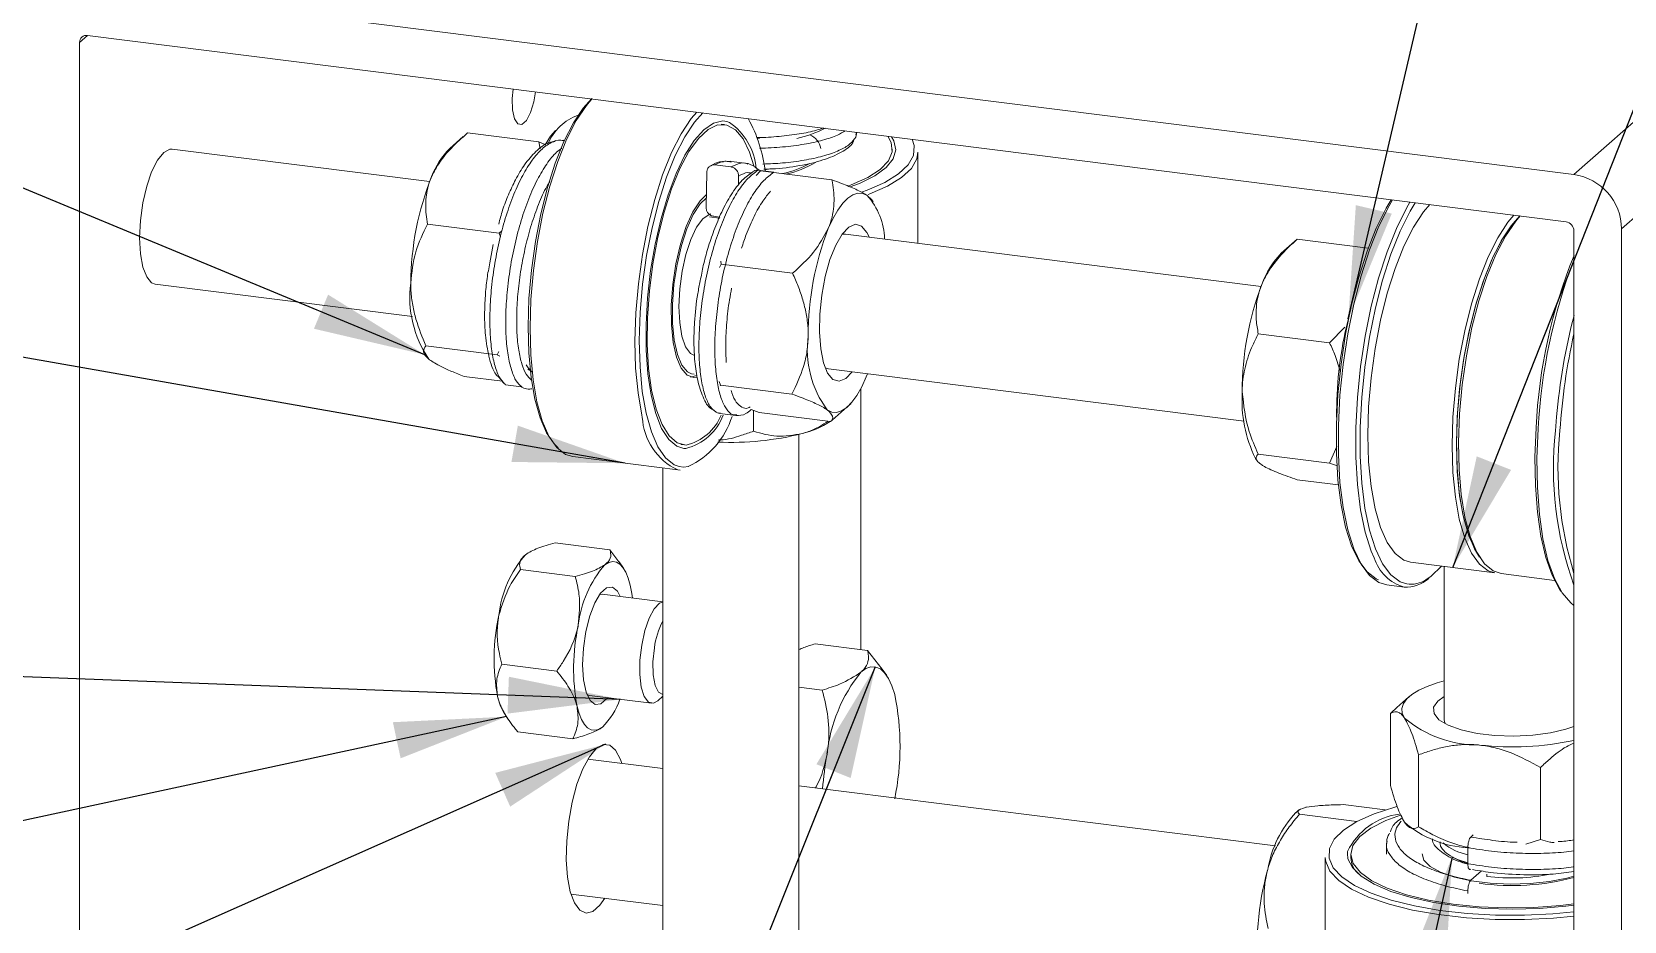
# Model space of a CAD drawing. Header units: millimetres. Extents: x 15 to 415, y 5 to 292.
# Drawn here: x 92.91 to 139.75, y 142.73 to 168.88 of the extents above; entities that cross this region are included whole.
import ezdxf

# ---------------------------------------------------------------- set-up
doc = ezdxf.new("R2010")
doc.units = ezdxf.units.MM
doc.dimstyles.new('SLDDIMSTYLE0', dxfattribs={"dimtxt": 0.18, "dimasz": 3.302, "dimexe": 0, "dimexo": 0.0625, "dimgap": 0, "dimtad": 0, "dimtih": 1, "dimtoh": 1, "dimdec": 0, "dimrnd": 1e-09, "dimzin": 0, "dimdsep": 46, "dimtxsty": 'Standard', "dimsah": 1, "dimcen": 0.09, "dimadec": 0, "dimazin": 0, "dimtfac": 3.302, "dimtdec": 0, "dimtofl": 0, "dimtmove": 0, "dimatfit": 3, "dimfxl": 1, "dimfrac": 2, "dimtolj": 1, "dimtzin": 0, "dimarcsym": 0})

msp = doc.modelspace()

# ---------------------------------------------------------------- linework, layer by layer
at = {"color": 7, "linetype": 'Continuous', "lineweight": 15}
for p, q in [((138.278, 164.682), (161.259, 184.95)), ((162.662, 183.359), (139.681, 163.091)), ((138.278, 164.682), (94.314, 170.221)), ((138.044, 163.297), (94.548, 168.778)), ((94.314, 168.571), (94.314, 124.731)), ((107.829, 165.644), (105.729, 165.908)), ((113.284, 166.156), (113.191, 166.168)), ((117.151, 165.853), (117.176, 165.917)), ((117.175, 165.914), (117.175, 165.927)), ((104.61, 164.478), (97.039, 165.431)), ((105.603, 165.8), (105.207, 165.451)), ((107.829, 165.644), (107.861, 165.443)), ((108.034, 165.561), (107.829, 165.644)), ((108.56, 165.693), (108.519, 165.687)), ((114.314, 165.744), (114.239, 165.754)), ((118.225, 165.341), (118.225, 165.436)), ((113.475, 164.91), (113.008, 164.969)), ((113.473, 165.074), (113.371, 165.068)), ((113.497, 165.054), (113.446, 165.06)), ((113.969, 165.009), (113.496, 165.069)), ((113.979, 164.993), (113.943, 165.014)), ((118.975, 162.668), (118.975, 165.341)), ((112.768, 164.758), (112.744, 163.725)), ((113.697, 164.369), (113.703, 164.64)), ((114.215, 164.657), (114.35, 164.792)), ((114.271, 164.809), (114.737, 164.751)), ((114.304, 164.752), (114.281, 164.732)), ((116.449, 164.528), (114.35, 164.792)), ((114.586, 164.841), (114.476, 164.82)), ((117.62, 163.939), (117.489, 164.064)), ((117.66, 163.882), (117.621, 163.939)), ((106.655, 162.96), (104.555, 163.225)), ((106.736, 163.032), (106.655, 162.96)), ((113.13, 163.404), (112.847, 163.44)), ((112.973, 163.456), (113.143, 163.434)), ((113.121, 163.437), (113.152, 163.401)), ((138.278, 119.192), (138.278, 163.032)), ((139.681, 118.779), (139.681, 163.091)), ((106.479, 162.631), (106.384, 162.087)), ((106.655, 162.96), (106.696, 162.849)), ((129.071, 161.396), (116.846, 162.936)), ((130.139, 162.784), (129.668, 162.369)), ((132.226, 162.521), (130.139, 162.784)), ((113.191, 162.047), (113.183, 162.133)), ((113.142, 161.95), (113.191, 162.047)), ((115.291, 161.782), (113.191, 162.047)), ((96.539, 161.463), (104.11, 160.509)), ((131.584, 160.219), (131.681, 160.606)), ((131.089, 159.737), (128.99, 160.001)), ((131.542, 160.199), (131.089, 159.737)), ((106.603, 159.379), (104.504, 159.644)), ((106.646, 159.48), (106.603, 159.379)), ((106.603, 159.379), (106.683, 159.347)), ((116.248, 159.003), (116.346, 158.967)), ((116.346, 158.967), (128.571, 157.427)), ((117.46, 158.731), (117.497, 158.822)), ((106.757, 158.604), (105.626, 158.746)), ((106.635, 158.733), (106.798, 158.561)), ((106.843, 158.498), (107.316, 158.439)), ((107.337, 158.423), (107.314, 158.447)), ((112.473, 158.774), (112.289, 158.725)), ((112.382, 158.713), (112.467, 158.723)), ((113.171, 158.492), (113.126, 158.601)), ((113.158, 158.474), (113.171, 158.492)), ((115.271, 158.227), (113.171, 158.492)), ((117.295, 158.384), (117.295, 150.715)), ((116.9, 157.849), (116.955, 157.898)), ((117.008, 157.945), (116.953, 157.901)), ((117.008, 157.958), (117.008, 157.945)), ((113.115, 157.679), (113.154, 157.656)), ((113.152, 157.656), (113.625, 157.597)), ((113.647, 157.613), (113.624, 157.615)), ((114.311, 157.682), (114.071, 157.773)), ((114.144, 157.745), (114.144, 157.136)), ((116.41, 157.418), (114.311, 157.682)), ((116.41, 157.418), (116.454, 157.461)), ((116.457, 157.458), (116.9, 157.849)), ((115.475, 134.766), (115.475, 157.039)), ((112.003, 156.743), (112.097, 156.731)), ((131.089, 156.199), (128.99, 156.463)), ((131.306, 156.683), (131.089, 156.199)), ((108.823, 156.388), (111.91, 155.999)), ((111.475, 156.053), (111.475, 134.766)), ((111.98, 155.994), (111.91, 155.999)), ((128.908, 156.336), (128.957, 156.265)), ((131.089, 156.199), (131.324, 156.114)), ((131.348, 155.555), (130.139, 155.707)), ((108.304, 153.851), (109.919, 153.648)), ((110.179, 153.29), (109.919, 153.648)), ((110.318, 153.105), (110.188, 153.297)), ((133.471, 153.282), (135.95, 152.97)), ((107.284, 153.066), (108.899, 152.863)), ((134.463, 153.157), (134.463, 148.633)), ((136.137, 152.946), (137.706, 152.749)), ((109.687, 152.34), (109.612, 152.333)), ((111.475, 152.115), (109.687, 152.34)), ((132.769, 152.615), (133.284, 152.55)), ((115.954, 150.884), (117.492, 150.69)), ((117.923, 150.135), (117.492, 150.69)), ((106.737, 150.286), (108.352, 150.082)), ((118.059, 149.95), (117.929, 150.14)), ((115.475, 149.607), (116.165, 149.52)), ((134.257, 149.735), (134.463, 149.793)), ((109.241, 149.389), (109.312, 149.363)), ((109.312, 149.363), (111.136, 149.134)), ((111.324, 149.208), (111.475, 149.341)), ((133.08, 149.017), (132.879, 148.836)), ((133.423, 149.322), (133.064, 149.006)), ((106.811, 148.833), (106.936, 148.65)), ((132.879, 148.836), (132.879, 146.72)), ((134.463, 148.633), (134.486, 148.531)), ((107.21, 148.291), (108.825, 148.087)), ((133.707, 147.616), (133.707, 145.5)), ((111.475, 147.214), (109.27, 147.492)), ((137.291, 147.245), (137.291, 145.129)), ((129.498, 144.943), (115.475, 146.71)), ((132.728, 145.996), (131.487, 146.153)), ((130.188, 145.998), (130.096, 145.916)), ((131.894, 145.656), (130.199, 145.87)), ((135.243, 145.2), (135.312, 145.26)), ((132.781, 145.064), (132.763, 145.012)), ((132.763, 145.015), (132.763, 144.696)), ((134.338, 145.055), (134.338, 145.011)), ((134.463, 145.021), (134.463, 144.999)), ((135.155, 144.415), (135.155, 144.886)), ((137.291, 145.129), (136.864, 144.986)), ((130.963, 144.602), (130.963, 141.491)), ((131.713, 144.696), (131.713, 144.602)), ((135.555, 144.202), (135.243, 143.927)), ((135.712, 144.034), (135.712, 144.104)), ((108.77, 143.523), (111.475, 143.182)), ((135.155, 143.613), (135.155, 143.543))]:
    msp.add_line(p, q, dxfattribs=at)
at = {"color": 8, "linetype": 'Continuous', "lineweight": 15}
for p, q in [((94.548, 168.778), (94.314, 168.571)), ((113.359, 166.244), (113.433, 166.22)), ((118.866, 165.54), (118.807, 165.721)), ((112.317, 158.823), (112.393, 158.812)), ((137.737, 157.151), (137.768, 157.555)), ((112.147, 156.628), (112.094, 156.631)), ((131.613, 144.719), (131.619, 144.778))]:
    msp.add_line(p, q, dxfattribs=at)
at = {"color": 7, "linetype": 'Continuous', "lineweight": 15, "flags": 128}
for points in [[(107.066, 167.2), (107.043, 166.921), (107.055, 166.587), (107.113, 166.327), (107.209, 166.179), (107.33, 166.16), (107.46, 166.275), (107.581, 166.507), (107.677, 166.825), (107.728, 167.117)], [(108.399, 156.651), (108.281, 156.762), (108.055, 157.087), (107.862, 157.529), (107.708, 158.078), (107.596, 158.719), (107.529, 159.438), (107.508, 160.217), (107.534, 161.036), (107.606, 161.875), (107.723, 162.713), (107.882, 163.531), (108.078, 164.307), (108.308, 165.023), (108.565, 165.661), (108.843, 166.205), (109.134, 166.642), (109.375, 166.909)], [(109.396, 166.92), (109.223, 166.719), (108.925, 166.274), (108.643, 165.72), (108.381, 165.07), (108.147, 164.341), (107.947, 163.55), (107.785, 162.717), (107.666, 161.863), (107.592, 161.009), (107.566, 160.175), (107.587, 159.382), (107.656, 158.649), (107.77, 157.996), (107.927, 157.437), (108.123, 156.987), (108.354, 156.656), (108.612, 156.453), (108.823, 156.388)], [(110.87, 157.55), (110.857, 157.607), (110.743, 158.26), (110.674, 158.993), (110.653, 159.786), (110.679, 160.62), (110.753, 161.474), (110.872, 162.329), (111.034, 163.161), (111.234, 163.952), (111.468, 164.681), (111.729, 165.331), (112.012, 165.885), (112.31, 166.33), (112.472, 166.519)], [(112.649, 166.497), (112.408, 166.23), (112.116, 165.793), (111.839, 165.249), (111.582, 164.611), (111.352, 163.895), (111.156, 163.118), (110.997, 162.301), (110.88, 161.462), (110.808, 160.623), (110.782, 159.804), (110.802, 159.026), (110.87, 158.307), (110.982, 157.665), (111.136, 157.116), (111.329, 156.674), (111.555, 156.35), (111.809, 156.15), (111.951, 156.098)], [(108.013, 165.555), (108.164, 165.818), (108.32, 165.98)], [(112.094, 156.631), (111.886, 156.696), (111.648, 156.894), (111.438, 157.216), (111.263, 157.653), (111.126, 158.194), (111.032, 158.823), (110.983, 159.524), (110.981, 160.278), (111.025, 161.063), (111.115, 161.858), (111.248, 162.642), (111.42, 163.394), (111.627, 164.092), (111.863, 164.718), (112.121, 165.255), (112.395, 165.687), (112.677, 166.004), (112.96, 166.197), (113.235, 166.26), (113.359, 166.244)], [(114.152, 164.937), (114.024, 165.343), (113.832, 165.735), (113.608, 166.004), (113.357, 166.142), (113.086, 166.145), (112.805, 166.012), (112.52, 165.749), (112.24, 165.361), (111.973, 164.86), (111.727, 164.262), (111.508, 163.582), (111.324, 162.84), (111.179, 162.059), (111.077, 161.26), (111.022, 160.466), (111.014, 159.7), (111.055, 158.984), (111.143, 158.34), (111.276, 157.784), (111.449, 157.334), (111.658, 157.002), (111.896, 156.797), (112.158, 156.727), (112.158, 156.727)], [(97.039, 165.431), (96.972, 165.43), (96.789, 165.333)], [(116.923, 164.347), (117.016, 164.38), (117.5, 164.595), (117.868, 164.833), (118.111, 165.09), (118.219, 165.356), (118.192, 165.624), (118.09, 165.812)], [(118.202, 165.797), (118.271, 165.678), (118.325, 165.412), (118.247, 165.146), (118.039, 164.888), (117.706, 164.645), (117.258, 164.424), (116.987, 164.321)], [(117.317, 164.171), (117.485, 164.23), (118.001, 164.454), (118.406, 164.702), (118.69, 164.968), (118.845, 165.246), (118.868, 165.528), (118.866, 165.54)], [(96.789, 165.333), (96.606, 165.107), (96.435, 164.768), (96.289, 164.34), (96.176, 163.85), (96.106, 163.333), (96.082, 162.824), (96.106, 162.357), (96.176, 161.964), (96.289, 161.673), (96.435, 161.502), (96.539, 161.463)], [(118.975, 165.341), (118.945, 165.148), (118.787, 164.865), (118.498, 164.594), (118.085, 164.341), (117.559, 164.113), (117.518, 164.098)], [(112.752, 164.085), (112.569, 163.908), (112.357, 163.585), (112.162, 163.154), (111.994, 162.637), (111.86, 162.061), (111.769, 161.453), (111.723, 160.845), (111.726, 160.267), (111.777, 159.748), (111.875, 159.315), (112.013, 158.987), (112.185, 158.783), (112.382, 158.713)], [(112.75, 163.989), (112.573, 163.819), (112.369, 163.507), (112.181, 163.092), (112.019, 162.594), (111.891, 162.038), (111.802, 161.453), (111.758, 160.867), (111.761, 160.31), (111.811, 159.81), (111.904, 159.392), (112.037, 159.077), (112.203, 158.88), (112.317, 158.823)], [(117.489, 164.064), (117.355, 164.128), (117.214, 164.138), (117.067, 164.092), (116.917, 163.992), (116.767, 163.84), (116.619, 163.637), (116.476, 163.387), (116.34, 163.096)], [(112.383, 159.371), (112.287, 159.426), (112.145, 159.62), (112.037, 159.928), (111.97, 160.332), (111.948, 160.806), (111.973, 161.32), (112.043, 161.842), (112.154, 162.338), (112.298, 162.779), (112.467, 163.135), (112.65, 163.385), (112.836, 163.514), (112.889, 163.527)], [(132.526, 152.767), (132.463, 152.794), (132.192, 152.996), (131.948, 153.322), (131.736, 153.766), (131.561, 154.317), (131.426, 154.965), (131.335, 155.695), (131.288, 156.492), (131.288, 157.338), (131.335, 158.216), (131.426, 159.108), (131.561, 159.993), (131.736, 160.853), (131.948, 161.671), (132.192, 162.427), (132.463, 163.107), (132.755, 163.696), (132.903, 163.945)], [(132.94, 163.941), (132.837, 163.763), (132.54, 163.165), (132.265, 162.474), (132.017, 161.705), (131.801, 160.875), (131.623, 160), (131.487, 159.1), (131.394, 158.195), (131.347, 157.302), (131.347, 156.442), (131.394, 155.632), (131.487, 154.89), (131.623, 154.232), (131.801, 153.672), (132.017, 153.221), (132.265, 152.889), (132.54, 152.684), (132.769, 152.615)], [(132.399, 153.411), (132.316, 153.607), (132.138, 154.167), (132.001, 154.826), (131.908, 155.567), (131.861, 156.377), (131.861, 157.237), (131.908, 158.13), (132.001, 159.036), (132.138, 159.935), (132.316, 160.81), (132.531, 161.64), (132.779, 162.409), (133.055, 163.1), (133.351, 163.699), (133.454, 163.876)], [(133.604, 163.857), (133.456, 163.608), (133.164, 163.019), (132.893, 162.339), (132.649, 161.582), (132.437, 160.765), (132.262, 159.905), (132.128, 159.019), (132.036, 158.128), (131.99, 157.25), (131.99, 156.403), (132.036, 155.607), (132.128, 154.877), (132.262, 154.229), (132.437, 153.678), (132.649, 153.234), (132.893, 152.908), (133.164, 152.706), (133.359, 152.642)], [(134.033, 163.803), (133.854, 163.592), (133.558, 163.141), (133.276, 162.581), (133.015, 161.926), (132.783, 161.193), (132.585, 160.4), (132.426, 159.565), (132.309, 158.71), (132.238, 157.856), (132.214, 157.024), (132.238, 156.234), (132.309, 155.506), (132.426, 154.857), (132.585, 154.304), (132.783, 153.86), (133.015, 153.536), (133.276, 153.34), (133.471, 153.282)], [(135.95, 152.97), (135.754, 153.028), (135.494, 153.224), (135.262, 153.547), (135.064, 153.991), (134.905, 154.545), (134.788, 155.193), (134.717, 155.922), (134.693, 156.712), (134.717, 157.544), (134.788, 158.398), (134.905, 159.253), (135.064, 160.087), (135.262, 160.881), (135.494, 161.614), (135.754, 162.268), (136.036, 162.828), (136.333, 163.28), (136.512, 163.491)], [(116.479, 158.66), (116.322, 158.845), (116.199, 159.151), (116.117, 159.559), (116.08, 160.046), (116.091, 160.583), (116.149, 161.14), (116.25, 161.683), (116.39, 162.182), (116.559, 162.606), (116.748, 162.933), (116.945, 163.142), (117.14, 163.222), (117.322, 163.167), (117.478, 162.981), (117.542, 162.848)], [(136.689, 163.468), (136.432, 163.18), (136.141, 162.737), (135.864, 162.187), (135.609, 161.544), (135.381, 160.824), (135.186, 160.045), (135.03, 159.226), (134.915, 158.387), (134.845, 157.548), (134.822, 156.731), (134.845, 155.955), (134.915, 155.24), (135.03, 154.603), (135.186, 154.06), (135.381, 153.624), (135.503, 153.433)], [(134.852, 157.669), (134.929, 158.509), (135.05, 159.347), (135.212, 160.161), (135.412, 160.933), (135.644, 161.642), (135.903, 162.273), (136.182, 162.808), (136.475, 163.235), (136.689, 163.468)], [(136.699, 163.467), (136.564, 163.312), (136.266, 162.877), (135.981, 162.332), (135.717, 161.69), (135.481, 160.968), (135.278, 160.182), (135.112, 159.352), (134.989, 158.499), (134.911, 157.643)], [(116.846, 162.936), (116.789, 162.936), (116.742, 162.926)], [(107.453, 159.089), (107.513, 158.999), (107.571, 158.931)], [(117.042, 158.88), (116.855, 158.685), (116.66, 158.605), (116.479, 158.66)], [(116.311, 157.763), (116.445, 157.699), (116.586, 157.689), (116.733, 157.735), (116.883, 157.835), (117.033, 157.987), (117.181, 158.19), (117.324, 158.439), (117.46, 158.731)], [(135.503, 153.433), (135.35, 153.68), (135.161, 154.133), (135.01, 154.69), (134.902, 155.34), (134.839, 156.065), (134.822, 156.848), (134.852, 157.669)], [(134.911, 157.643), (134.88, 156.807), (134.897, 156.009), (134.962, 155.271), (135.072, 154.609), (135.226, 154.042), (135.418, 153.581), (135.646, 153.239), (135.902, 153.025), (136.137, 152.946)], [(137.9, 152.424), (137.857, 152.486), (137.636, 152.899), (137.45, 153.422), (137.304, 154.045), (137.201, 154.755), (137.143, 155.535), (137.13, 156.37), (137.164, 157.241)], [(137.223, 157.216), (137.188, 156.33), (137.201, 155.482), (137.26, 154.689), (137.365, 153.968), (137.514, 153.335), (137.702, 152.803), (137.927, 152.383), (138.183, 152.085), (138.278, 152.011)], [(110.517, 152.605), (110.457, 152.815), (110.384, 152.991), (110.301, 153.13), (110.207, 153.23), (110.106, 153.288), (109.998, 153.304), (109.886, 153.278), (109.771, 153.21)], [(133.922, 152.766), (134.079, 152.875), (134.381, 153.168)], [(109.211, 151.245), (109.326, 151.703), (109.474, 152.089), (109.642, 152.373), (109.818, 152.531), (109.988, 152.551), (110.136, 152.43), (110.219, 152.273)], [(110.583, 152.227), (110.564, 152.364), (110.517, 152.605)], [(110.851, 150.846), (110.943, 151.27), (111.069, 151.636), (111.217, 151.913), (111.375, 152.074), (111.475, 152.111)], [(109.844, 149.296), (109.825, 149.271), (109.649, 149.113), (109.48, 149.094), (109.331, 149.214), (109.215, 149.465), (109.141, 149.826), (109.115, 150.267), (109.139, 150.753), (109.211, 151.245)], [(111.324, 149.208), (111.195, 149.136), (111.049, 149.17), (110.928, 149.333), (110.841, 149.61), (110.798, 149.977), (110.801, 150.402), (110.851, 150.846)], [(111.226, 150.765), (111.183, 150.352), (111.191, 149.966), (111.249, 149.656), (111.35, 149.457), (111.475, 149.395)], [(117.299, 150.046), (117.449, 150.152), (117.596, 150.203), (117.738, 150.2), (117.873, 150.142), (117.998, 150.029), (118.111, 149.865), (118.21, 149.651), (118.294, 149.391)], [(134.257, 149.735), (133.964, 149.632), (133.714, 149.517), (133.511, 149.393), (133.359, 149.26), (133.26, 149.123), (133.215, 148.982), (133.226, 148.84), (133.293, 148.7)], [(108.95, 149.039), (109.011, 148.829), (109.083, 148.653), (109.167, 148.514), (109.26, 148.414), (109.362, 148.356), (109.469, 148.34), (109.582, 148.366), (109.697, 148.435)], [(138.278, 148.455), (138.041, 148.37), (137.587, 148.261), (137.067, 148.191), (136.512, 148.164), (135.954, 148.183), (135.426, 148.245), (134.958, 148.348), (134.578, 148.485), (134.307, 148.649), (134.161, 148.829), (134.149, 149.016), (134.272, 149.199), (134.463, 149.334)], [(109.517, 147.802), (109.313, 147.559), (109.12, 147.202), (108.948, 146.75), (108.808, 146.227), (108.705, 145.663), (108.646, 145.087), (108.634, 144.53), (108.67, 144.022), (108.751, 143.591), (108.874, 143.261), (109.031, 143.047), (109.214, 142.964), (109.414, 143.013), (109.619, 143.194), (109.763, 143.398)], [(110.263, 147.367), (110.226, 147.478), (110.085, 147.752), (109.913, 147.901), (109.72, 147.918), (109.517, 147.802)], [(133.069, 146.097), (133.007, 146.08), (132.401, 145.882), (131.894, 145.656), (131.5, 145.406), (131.228, 145.139), (131.085, 144.86), (131.075, 144.578), (131.197, 144.298), (131.448, 144.028), (131.824, 143.775), (132.313, 143.545), (132.905, 143.342), (133.584, 143.174), (134.334, 143.042), (135.137, 142.952), (135.972, 142.904), (136.819, 142.9), (137.658, 142.941), (138.278, 143.001)], [(133.174, 145.839), (132.748, 145.683), (132.301, 145.46), (131.974, 145.214), (131.776, 144.954), (131.713, 144.686), (131.787, 144.419), (131.995, 144.159), (132.331, 143.915), (132.787, 143.694), (133.348, 143.501), (133.999, 143.343), (134.721, 143.223), (135.493, 143.146), (136.293, 143.114), (137.097, 143.127), (137.884, 143.186), (138.278, 143.233)], [(138.278, 142.872), (137.68, 142.814), (136.826, 142.773), (135.963, 142.776), (135.112, 142.825), (134.295, 142.917), (133.531, 143.051), (132.839, 143.223), (132.236, 143.429), (131.738, 143.664), (131.356, 143.922), (131.099, 144.197), (130.975, 144.481), (130.963, 144.602)], [(138.278, 143.197), (138.037, 143.167), (137.261, 143.102), (136.462, 143.08), (135.664, 143.102), (134.888, 143.167), (134.154, 143.275), (133.484, 143.421), (132.894, 143.602), (132.402, 143.812), (132.021, 144.047), (131.761, 144.3), (131.629, 144.563), (131.613, 144.719)], [(133.813, 144.708), (133.866, 144.52), (134.049, 144.332), (134.352, 144.162), (134.762, 144.019), (135.257, 143.91), (135.812, 143.84), (136.4, 143.813), (136.991, 143.831), (137.556, 143.892), (138.065, 143.993), (138.278, 144.053)], [(134.685, 144.615), (134.847, 144.543), (135.155, 144.445)]]:
    msp.add_lwpolyline(points, dxfattribs=at)
at = {"color": 8, "linetype": 'Continuous', "lineweight": 15, "flags": 128}
msp.add_lwpolyline([(111.951, 156.098), (112.085, 156.081), (112.224, 156.095)], dxfattribs=at)
at = {"color": 7, "linetype": 'Continuous', "lineweight": 15}
for centre, radius, start, end in [((94.517, 168.576), 0.203, 81.3986, 181.4206), ((109.513, 164.99), 1.539, 110.053, 157.2931), ((110.433, 164.332), 4.074, 6.3539, 29.3506), ((112.377, 164.702), 1.849, 4.9529, 55.1765), ((114.629, 169.193), 3.537, 282.9259, 297.2572), ((106.869, 163.786), 2.352, 134.9549, 159.0839), ((114.342, 167.698), 3.057, 282.2811, 298.4563), ((114.546, 167.31), 2.672, 282.0625, 301.9661), ((112.642, 161.44), 8.583, 158.2141, 179.6447), ((138.043, 163.061), 1.638, 1.0587, 81.7605), ((115.998, 162.731), 2, 1.723, 41.7962), ((124.443, 159.95), 8.692, 158.7817, 180.0296), ((138.005, 163.027), 0.273, 1.0587, 81.7605), ((131.485, 160.593), 2.541, 135.6392, 160.2355), ((152.347, 156.55), 15.198, 157.7661, 177.3913), ((153.499, 156.343), 16.3, 159.0364, 176.9297), ((107.206, 161.062), 3.177, 172.1967, 214.692), ((137.271, 158.333), 8.752, 159.1224, 180.2705), ((142.864, 157.646), 11.569, 167.1508, 180.4973), ((155.763, 156.019), 18.06, 165.4912, 175.121), ((118.701, 159.539), 2.978, 172.1576, 216.6097), ((155.856, 156.004), 18.027, 167.1801, 176.3467), ((132.42, 158.051), 3.908, 176.4783, 206.0301), ((111.783, 158.142), 1.558, 283.5028, 339.9051), ((111.812, 158.178), 1.492, 283.426, 337.6055), ((111.185, 158.3), 2.437, 295.22, 342.4782), ((114.931, 159.703), 2.714, 283.7417, 302.7019), ((113.495, 165.312), 8.504, 267.274, 284.1677), ((148.299, 156.06), 10.491, 174.0183, 197.213), ((109.881, 151.365), 3.252, 138.8607, 173.7031), ((112.22, 151.07), 3.252, 138.8607, 173.7031), ((133.336, 153.541), 0.993, 266.9741, 312.3087), ((112.574, 150.436), 6.063, 167.7552, 190.4697), ((114.912, 150.141), 6.063, 167.7552, 190.4697), ((113.479, 150.482), 2.27, 151.944, 172.8383), ((120.9, 147.148), 4.623, 141.182, 173.9402), ((108.095, 149.633), 1.513, 191.3945, 211.9022), ((108.277, 149.891), 2.034, 314.2594, 341.6371), ((110.877, 147.859), 7.574, 348.3294, 11.6706), ((135.463, 151.261), 3.356, 229.7213, 270.6171), ((136.461, 156.714), 8.862, 263.7696, 281.834), ((125.833, 145.906), 9.685, 169.7118, 175.7608), ((132.493, 143.688), 3.273, 137.0877, 170.1339), ((133.403, 143.909), 1.984, 97.3692, 154.0237), ((135.321, 147.973), 3.095, 229.0546, 266.9208), ((135.431, 146.174), 1.519, 228.9232, 259.5169), ((132.404, 144.626), 0.692, 181.9841, 231.6202), ((137.852, 141.89), 8.902, 164.6303, 185.5354), ((136.461, 150.917), 7.144, 262.1959, 284.739), ((136.456, 149.875), 5.879, 262.7249, 281.1195)]:
    msp.add_arc(centre, radius, start, end, dxfattribs=at)
at = {"color": 8, "linetype": 'Continuous', "lineweight": 15}
for centre, radius, start, end in [((115.542, 165.32), 0.597, 12.6847, 64.1301), ((112.683, 157.641), 1.815, 182.862, 244.793), ((147.689, 156.03), 10.015, 173.5725, 200.0006), ((133.65, 153.812), 1.314, 197.7595, 253.8005), ((133.474, 153.454), 0.82, 261.9545, 303.0496)]:
    msp.add_arc(centre, radius, start, end, dxfattribs=at)
at = {"color": 7, "linetype": 'Continuous', "lineweight": 15}
for points, knots in [([(104.672, 164.626), (104.746, 164.769), (104.896, 165.06), (105.26, 165.492), (105.565, 165.763), (105.729, 165.908)], [0, 0, 0, 0, 0.309341, 0.628191, 1, 1, 1, 1]), ([(117.107, 165.729), (117.113, 165.735), (117.175, 165.795), (117.17, 165.86), (117.166, 165.917)], [0, 0, 0, 0, 0.107364, 1, 1, 1, 1]), ([(108.556, 165.679), (108.528, 165.686), (108.409, 165.72), (108.181, 165.635), (107.883, 165.424), (107.59, 165.073), (107.313, 164.608), (107.057, 164.043), (106.834, 163.402), (106.651, 162.71), (106.511, 161.992), (106.419, 161.277), (106.379, 160.593), (106.388, 159.965), (106.445, 159.418), (106.55, 158.977), (106.684, 158.656), (106.795, 158.554), (106.848, 158.506)], [0, 0, 0, 0, 0.0203999, 0.0859695, 0.1523097, 0.2181342, 0.2834801, 0.3497684, 0.4157983, 0.481032, 0.5472167, 0.6134014, 0.6786351, 0.7446649, 0.8109532, 0.8762991, 0.9421236, 1, 1, 1, 1]), ([(108.309, 165.653), (108.249, 165.648), (108.059, 165.632), (107.746, 165.39), (107.414, 165.008), (107.146, 164.563), (106.934, 164.105), (106.762, 163.672), (106.68, 163.364), (106.644, 163.224)], [0, 0, 0, 0, 0.092393, 0.291902, 0.47042, 0.6291, 0.767109, 0.894106, 1, 1, 1, 1]), ([(114.448, 164.846), (114.527, 164.847), (114.899, 164.853), (115.507, 164.939), (116.215, 165.101), (116.741, 165.336), (117.04, 165.539), (117.08, 165.666), (117.088, 165.691)], [0, 0, 0, 0, 0.058987, 0.279167, 0.50024, 0.721461, 0.943958, 1, 1, 1, 1]), ([(113.008, 164.969), (112.977, 164.969), (112.915, 164.969), (112.837, 164.924), (112.781, 164.851), (112.772, 164.789), (112.768, 164.758)], [0, 0, 0, 0, 0.250029, 0.499878, 0.749831, 1, 1, 1, 1]), ([(113.26, 165.062), (113.219, 165.063), (113.092, 165.065), (112.961, 164.986), (112.872, 164.932)], [0, 0, 0, 0, 0.318035, 1, 1, 1, 1]), ([(113.703, 164.64), (113.7, 164.672), (113.695, 164.736), (113.643, 164.822), (113.566, 164.887), (113.505, 164.902), (113.475, 164.91)], [0, 0, 0, 0, 0.24999, 0.499766, 0.749437, 1, 1, 1, 1]), ([(104.555, 163.225), (104.539, 163.321), (104.493, 163.58), (104.49, 164.021), (104.576, 164.397), (104.66, 164.598), (104.672, 164.626)], [0, 0, 0, 0, 0.211625, 0.570723, 0.940768, 1, 1, 1, 1]), ([(114.118, 164.76), (114.015, 164.689), (113.799, 164.54), (113.488, 164.122), (113.208, 163.612), (112.98, 163.068), (112.802, 162.532), (112.662, 162.034), (112.603, 161.71), (112.576, 161.56)], [0, 0, 0, 0, 0.161483, 0.33992, 0.502237, 0.649783, 0.781103, 0.898186, 1, 1, 1, 1]), ([(114.114, 164.766), (114.135, 164.781), (114.181, 164.812), (114.239, 164.81), (114.271, 164.809)], [0, 0, 0, 0, 0.460343, 1, 1, 1, 1]), ([(116.449, 164.528), (116.481, 164.326), (116.528, 164.02), (116.491, 163.595), (116.428, 163.319), (116.363, 163.154), (116.34, 163.096)], [0, 0, 0, 0, 0.432042, 0.654344, 0.879646, 1, 1, 1, 1]), ([(117.489, 164.064), (117.477, 164.072), (117.392, 164.131), (117.163, 164.251), (116.801, 164.4), (116.543, 164.494), (116.449, 164.528)], [0, 0, 0, 0, 0.059231, 0.41722, 0.788379, 1, 1, 1, 1]), ([(112.744, 163.725), (112.746, 163.698), (112.75, 163.644), (112.788, 163.567), (112.846, 163.505), (112.912, 163.467), (112.955, 163.459), (112.973, 163.456)], [0, 0, 0, 0, 0.213673, 0.427333, 0.641358, 0.856159, 1, 1, 1, 1]), ([(104.059, 161.493), (104.091, 161.805), (104.154, 162.423), (104.422, 162.959), (104.555, 163.225)], [0, 0, 0, 0, 0.503997, 1, 1, 1, 1]), ([(116.34, 163.096), (116.211, 162.858), (115.955, 162.385), (115.511, 161.982), (115.291, 161.782)], [0, 0, 0, 0, 0.503997, 1, 1, 1, 1]), ([(129.094, 161.452), (129.121, 161.512), (129.174, 161.633), (129.276, 161.811), (129.393, 161.987), (129.534, 162.171), (129.676, 162.334), (129.827, 162.492), (129.972, 162.634), (130.083, 162.734), (130.139, 162.784)], [0, 0, 0, 0, 0.124561, 0.250044, 0.376826, 0.504449, 0.658621, 0.751388, 0.875589, 1, 1, 1, 1]), ([(106.384, 162.087), (106.354, 161.934), (106.291, 161.606), (106.246, 161.096), (106.223, 160.531), (106.247, 159.914), (106.352, 159.305), (106.489, 158.871), (106.61, 158.756), (106.635, 158.733)], [0, 0, 0, 0, 0.109211, 0.232352, 0.369928, 0.534437, 0.72526, 0.94353, 1, 1, 1, 1]), ([(115.291, 161.782), (115.347, 161.655), (115.46, 161.399), (115.596, 161.001), (115.699, 160.59), (115.74, 160.273), (115.751, 160.057), (115.751, 159.983), (115.751, 159.946)], [0, 0, 0, 0, 0.215512, 0.432216, 0.654442, 0.879667, 0.939794, 1, 1, 1, 1]), ([(104.504, 159.644), (104.397, 159.903), (104.234, 160.295), (104.107, 160.844), (104.061, 161.202), (104.06, 161.418), (104.059, 161.493)], [0, 0, 0, 0, 0.432042, 0.654344, 0.879646, 1, 1, 1, 1]), ([(112.576, 161.56), (112.549, 161.434), (112.463, 161.024), (112.405, 160.428), (112.381, 159.783), (112.404, 159.224), (112.48, 158.664), (112.628, 158.168), (112.803, 157.834), (112.94, 157.773), (112.984, 157.753)], [0, 0, 0, 0, 0.072841, 0.238281, 0.343852, 0.46444, 0.601014, 0.7528, 0.921048, 1, 1, 1, 1]), ([(128.99, 160.001), (128.967, 160.137), (128.932, 160.34), (128.92, 160.764), (128.966, 161.118), (129.071, 161.393), (129.094, 161.452)], [0, 0, 0, 0, 0.287724, 0.432555, 0.879587, 1, 1, 1, 1]), ([(115.751, 159.946), (115.743, 159.792), (115.728, 159.482), (115.589, 158.892), (115.397, 158.492), (115.271, 158.227)], [0, 0, 0, 0, 0.249705, 0.50462, 1, 1, 1, 1]), ([(128.519, 158.291), (128.52, 158.328), (128.523, 158.584), (128.595, 159.059), (128.78, 159.586), (128.934, 159.891), (128.99, 160.001)], [0, 0, 0, 0, 0.059231, 0.41722, 0.788379, 1, 1, 1, 1]), ([(104.594, 159.254), (104.572, 159.273), (104.526, 159.312), (104.48, 159.367), (104.449, 159.42), (104.433, 159.474), (104.435, 159.521), (104.448, 159.565), (104.469, 159.604), (104.492, 159.63), (104.504, 159.644)], [0, 0, 0, 0, 0.124561, 0.250044, 0.376826, 0.504449, 0.658621, 0.751388, 0.875589, 1, 1, 1, 1]), ([(131.089, 159.737), (131.146, 159.612), (131.274, 159.333), (131.359, 159.042), (131.406, 158.88)], [0, 0, 0, 0, 0.444992, 1, 1, 1, 1]), ([(105.626, 158.746), (105.5, 158.796), (105.31, 158.872), (104.97, 159.024), (104.738, 159.146), (104.62, 159.235), (104.594, 159.254)], [0, 0, 0, 0, 0.287724, 0.432555, 0.879587, 1, 1, 1, 1]), ([(107.504, 158.96), (107.522, 158.949), (107.558, 158.929), (107.598, 158.9), (107.622, 158.881), (107.635, 158.871)], [0, 0, 0, 0, 0.343874, 0.671724, 1, 1, 1, 1]), ([(107.342, 158.419), (107.396, 158.398), (107.487, 158.363), (107.585, 158.378), (107.624, 158.384)], [0, 0, 0, 0, 0.602796, 1, 1, 1, 1]), ([(115.271, 158.227), (115.365, 158.193), (115.617, 158.102), (115.98, 157.952), (116.211, 157.832), (116.299, 157.772), (116.311, 157.763)], [0, 0, 0, 0, 0.211625, 0.570723, 0.940768, 1, 1, 1, 1]), ([(128.99, 156.463), (128.891, 156.683), (128.628, 157.274), (128.561, 157.899), (128.519, 158.291)], [0, 0, 0, 0, 0.372647, 1, 1, 1, 1]), ([(113.034, 157.708), (113.042, 157.699), (113.079, 157.662), (113.123, 157.669), (113.157, 157.674)], [0, 0, 0, 0, 0.2215246, 1, 1, 1, 1]), ([(113.621, 157.597), (113.72, 157.597), (113.872, 157.598), (114.019, 157.727), (114.071, 157.773)], [0, 0, 0, 0, 0.6480692, 1, 1, 1, 1]), ([(116.337, 157.427), (116.255, 157.375), (116.065, 157.254), (115.808, 157.139), (115.636, 157.085), (115.576, 157.067)], [0, 0, 0, 0, 0.331534, 0.767246, 1, 1, 1, 1]), ([(116.311, 157.763), (116.394, 157.68), (116.526, 157.547), (116.441, 157.453), (116.41, 157.418)], [0, 0, 0, 0, 0.627353, 1, 1, 1, 1]), ([(114.144, 157.136), (114.027, 157.095), (113.71, 156.985), (113.36, 156.882), (113.119, 156.878), (113.097, 156.877)], [0, 0, 0, 0, 0.349048, 0.941335, 1, 1, 1, 1]), ([(115.576, 157.067), (115.324, 157.023), (114.824, 156.936), (114.37, 157.07), (114.144, 157.136)], [0, 0, 0, 0, 0.503997, 1, 1, 1, 1]), ([(129.094, 156.144), (129.051, 156.176), (128.963, 156.241), (128.921, 156.325), (128.929, 156.399), (128.969, 156.442), (128.99, 156.463)], [0, 0, 0, 0, 0.249575, 0.504358, 0.751044, 1, 1, 1, 1]), ([(130.139, 155.707), (129.949, 155.773), (129.663, 155.872), (129.357, 156.002), (129.193, 156.082), (129.12, 156.128), (129.094, 156.144)], [0, 0, 0, 0, 0.432042, 0.654344, 0.879646, 1, 1, 1, 1]), ([(107.432, 153.504), (107.543, 153.571), (107.762, 153.703), (108.124, 153.802), (108.304, 153.851)], [0, 0, 0, 0, 0.503995, 1, 1, 1, 1]), ([(109.919, 153.648), (109.934, 153.584), (109.963, 153.453), (109.885, 153.305), (109.791, 153.226), (109.771, 153.21)], [0, 0, 0, 0, 0.432382, 0.879547, 1, 1, 1, 1]), ([(107.284, 153.066), (107.269, 153.13), (107.24, 153.261), (107.318, 153.409), (107.412, 153.488), (107.432, 153.504)], [0, 0, 0, 0, 0.432382, 0.879547, 1, 1, 1, 1]), ([(109.771, 153.21), (109.66, 153.143), (109.441, 153.011), (109.079, 152.912), (108.899, 152.863)], [0, 0, 0, 0, 0.503995, 1, 1, 1, 1]), ([(106.649, 151.721), (106.741, 152.022), (106.887, 152.5), (107.177, 152.913), (107.284, 153.066)], [0, 0, 0, 0, 0.627988, 1, 1, 1, 1]), ([(108.899, 152.863), (108.943, 152.69), (109.059, 152.227), (109.015, 151.735), (108.987, 151.427)], [0, 0, 0, 0, 0.372012, 1, 1, 1, 1]), ([(106.737, 150.286), (106.711, 150.39), (106.602, 150.825), (106.574, 151.322), (106.644, 151.696), (106.649, 151.721)], [0, 0, 0, 0, 0.226429, 0.946561, 1, 1, 1, 1]), ([(108.987, 151.427), (108.982, 151.401), (108.905, 151.029), (108.689, 150.562), (108.417, 150.175), (108.352, 150.082)], [0, 0, 0, 0, 0.053439, 0.773571, 1, 1, 1, 1]), ([(115.475, 150.715), (115.523, 150.735), (115.669, 150.795), (115.839, 150.848), (115.954, 150.884)], [0, 0, 0, 0, 0.3258367, 1, 1, 1, 1]), ([(117.492, 150.69), (117.505, 150.638), (117.537, 150.51), (117.509, 150.302), (117.401, 150.139), (117.309, 150.055), (117.299, 150.046)], [0, 0, 0, 0, 0.23989, 0.591093, 0.952895, 1, 1, 1, 1]), ([(106.612, 149.334), (106.591, 149.507), (106.55, 149.85), (106.675, 150.141), (106.737, 150.286)], [0, 0, 0, 0, 0.5039949, 1, 1, 1, 1]), ([(108.352, 150.082), (108.469, 149.935), (108.707, 149.636), (108.886, 149.279), (108.939, 149.081), (108.95, 149.039)], [0, 0, 0, 0, 0.432382, 0.879547, 1, 1, 1, 1]), ([(117.299, 150.046), (117.111, 149.923), (116.813, 149.727), (116.34, 149.576), (116.165, 149.52)], [0, 0, 0, 0, 0.628916, 1, 1, 1, 1]), ([(116.165, 149.52), (116.229, 149.256), (116.361, 148.72), (116.373, 148.074), (116.316, 147.713), (116.304, 147.636)], [0, 0, 0, 0, 0.432383, 0.879551, 1, 1, 1, 1]), ([(107.21, 148.291), (107.18, 148.327), (107.119, 148.4), (107.034, 148.511), (106.939, 148.642), (106.852, 148.775), (106.775, 148.911), (106.716, 149.03), (106.675, 149.129), (106.647, 149.209), (106.628, 149.271), (106.617, 149.313), (106.612, 149.334)], [0, 0, 0, 0, 0.107682, 0.215485, 0.323735, 0.487625, 0.598745, 0.710589, 0.823225, 0.879696, 0.939809, 1, 1, 1, 1]), ([(108.95, 149.039), (108.971, 148.866), (109.012, 148.523), (108.887, 148.232), (108.825, 148.087)], [0, 0, 0, 0, 0.503995, 1, 1, 1, 1]), ([(132.879, 148.836), (132.936, 148.864), (133.022, 148.906), (133.145, 148.861), (133.226, 148.793), (133.276, 148.724), (133.293, 148.7)], [0, 0, 0, 0, 0.432042, 0.654344, 0.879646, 1, 1, 1, 1]), ([(133.293, 148.7), (133.366, 148.565), (133.51, 148.298), (133.642, 147.842), (133.707, 147.616)], [0, 0, 0, 0, 0.503997, 1, 1, 1, 1]), ([(108.825, 148.087), (108.979, 148.131), (109.293, 148.218), (109.567, 148.341), (109.674, 148.418), (109.697, 148.435)], [0, 0, 0, 0, 0.432382, 0.879547, 1, 1, 1, 1]), ([(116.304, 147.636), (116.232, 147.312), (116.156, 146.967), (115.975, 146.667), (115.964, 146.649)], [0, 0, 0, 0, 0.938243, 1, 1, 1, 1]), ([(133.707, 147.616), (133.828, 147.661), (134.072, 147.75), (134.455, 147.851), (134.856, 147.915), (135.171, 147.925), (135.386, 147.915), (135.461, 147.908), (135.499, 147.905)], [0, 0, 0, 0, 0.215512, 0.432216, 0.654442, 0.879667, 0.939794, 1, 1, 1, 1]), ([(135.499, 147.905), (135.655, 147.881), (135.969, 147.835), (136.581, 147.635), (137.009, 147.4), (137.291, 147.245)], [0, 0, 0, 0, 0.249705, 0.50462, 1, 1, 1, 1]), ([(137.291, 147.245), (137.383, 147.329), (137.63, 147.555), (137.959, 147.818), (138.204, 147.931), (138.278, 147.965)], [0, 0, 0, 0, 0.291413, 0.785901, 1, 1, 1, 1]), ([(133.293, 145.636), (133.22, 145.771), (133.076, 146.038), (132.944, 146.494), (132.879, 146.72)], [0, 0, 0, 0, 0.503997, 1, 1, 1, 1]), ([(130.373, 146.07), (130.386, 146.073), (130.483, 146.093), (130.731, 146.123), (131.117, 146.144), (131.388, 146.15), (131.487, 146.153)], [0, 0, 0, 0, 0.059231, 0.41722, 0.788379, 1, 1, 1, 1]), ([(129.268, 144.249), (129.315, 144.394), (129.409, 144.688), (129.632, 145.104), (129.896, 145.501), (130.098, 145.746), (130.199, 145.87)], [0, 0, 0, 0, 0.249575, 0.504358, 0.751044, 1, 1, 1, 1]), ([(130.199, 145.87), (130.176, 145.899), (130.115, 145.976), (130.273, 146.034), (130.373, 146.07)], [0, 0, 0, 0, 0.372647, 1, 1, 1, 1]), ([(133.229, 145.77), (133.111, 145.683), (132.932, 145.55), (132.896, 145.401), (132.883, 145.351)], [0, 0, 0, 0, 0.664512, 1, 1, 1, 1]), ([(132.772, 145.012), (132.77, 145.09), (132.768, 145.191), (132.841, 145.288), (132.856, 145.31)], [0, 0, 0, 0, 0.7825796, 1, 1, 1, 1]), ([(133.707, 145.5), (133.65, 145.472), (133.564, 145.43), (133.441, 145.475), (133.36, 145.543), (133.31, 145.612), (133.293, 145.636)], [0, 0, 0, 0, 0.432042, 0.654344, 0.879646, 1, 1, 1, 1]), ([(135.193, 144.889), (135.139, 144.9), (135.007, 144.926), (134.798, 144.988), (134.551, 145.075), (134.328, 145.17), (134.112, 145.274), (133.916, 145.378), (133.777, 145.459), (133.707, 145.5)], [0, 0, 0, 0, 0.102988, 0.25463, 0.407277, 0.591681, 0.702639, 0.851194, 1, 1, 1, 1]), ([(135.173, 144.413), (135.128, 144.427), (134.946, 144.484), (134.698, 144.608), (134.467, 144.767), (134.352, 144.915), (134.344, 144.974), (134.339, 145.003)], [0, 0, 0, 0, 0.077707, 0.317525, 0.551375, 0.776894, 1, 1, 1, 1]), ([(135.155, 144.886), (135.156, 144.918), (135.159, 144.982), (135.179, 145.078), (135.208, 145.159), (135.231, 145.186), (135.243, 145.2)], [0, 0, 0, 0, 0.250029, 0.499878, 0.749831, 1, 1, 1, 1]), ([(137.692, 145.036), (137.65, 145.04), (137.511, 145.053), (137.382, 145.098), (137.291, 145.129)], [0, 0, 0, 0, 0.301234, 1, 1, 1, 1]), ([(135.243, 144.257), (135.232, 144.25), (135.208, 144.237), (135.179, 144.266), (135.159, 144.326), (135.156, 144.385), (135.155, 144.415)], [0, 0, 0, 0, 0.24999, 0.499766, 0.749437, 1, 1, 1, 1]), ([(129.278, 142.51), (129.231, 142.754), (129.159, 143.124), (129.16, 143.64), (129.2, 143.976), (129.251, 144.178), (129.268, 144.249)], [0, 0, 0, 0, 0.432042, 0.654344, 0.879646, 1, 1, 1, 1]), ([(135.243, 143.927), (135.232, 143.913), (135.208, 143.886), (135.179, 143.805), (135.159, 143.709), (135.156, 143.645), (135.155, 143.613)], [0, 0, 0, 0, 0.24999, 0.499766, 0.749437, 1, 1, 1, 1]), ([(135.294, 144.242), (135.499, 144.207), (135.985, 144.125), (136.802, 144.081), (137.617, 144.093), (138.079, 144.157), (138.278, 144.184)], [0, 0, 0, 0, 0.208613, 0.495246, 0.782552, 1, 1, 1, 1])]:
    msp.add_open_spline(points, degree=3, knots=knots, dxfattribs=at)
at = {"color": 8, "linetype": 'Continuous', "lineweight": 15}
for points, knots in [([(114.229, 165.775), (114.238, 165.775), (114.469, 165.771), (114.903, 165.805), (115.491, 165.874), (115.932, 165.963), (116.132, 166.035), (116.198, 166.059)], [0, 0, 0, 0, 0.0114284, 0.2916573, 0.5759319, 0.8590967, 1, 1, 1, 1]), ([(116.836, 165.969), (116.767, 165.928), (116.598, 165.827), (116.187, 165.69), (115.641, 165.57), (115.011, 165.487), (114.549, 165.468), (114.321, 165.458)], [0, 0, 0, 0, 0.148369, 0.360335, 0.574888, 0.790281, 1, 1, 1, 1]), ([(107.314, 158.447), (107.262, 158.495), (107.15, 158.598), (107.017, 158.918), (106.912, 159.359), (106.855, 159.907), (106.846, 160.534), (106.886, 161.218), (106.977, 161.933), (107.118, 162.651), (107.3, 163.344), (107.524, 163.984), (107.78, 164.55), (108.057, 165.01), (108.302, 165.32), (108.453, 165.42), (108.504, 165.454)], [0, 0, 0, 0, 0.0656243, 0.1402607, 0.2143544, 0.2895167, 0.3643859, 0.4383525, 0.5133973, 0.5884421, 0.6624086, 0.7372778, 0.8124401, 0.8865338, 0.9611702, 1, 1, 1, 1]), ([(114.418, 164.993), (114.613, 165.001), (115.042, 165.02), (115.64, 165.1), (116.191, 165.219), (116.633, 165.374), (116.956, 165.544), (117.058, 165.67), (117.107, 165.729)], [0, 0, 0, 0, 0.14601, 0.321109, 0.495526, 0.667839, 0.842665, 1, 1, 1, 1]), ([(113.446, 165.06), (113.397, 165.07), (113.256, 165.099), (113.106, 165.02), (113.008, 164.969)], [0, 0, 0, 0, 0.345362, 1, 1, 1, 1]), ([(113.475, 164.91), (113.572, 164.955), (113.768, 165.046), (114.052, 165.013), (114.221, 164.879), (114.305, 164.812)], [0, 0, 0, 0, 0.331605, 0.667106, 1, 1, 1, 1]), ([(108.151, 164.484), (108.121, 164.435), (108.002, 164.245), (107.815, 163.816), (107.603, 163.224), (107.43, 162.577), (107.297, 161.909), (107.208, 161.242), (107.169, 160.605), (107.175, 160.02), (107.225, 159.51), (107.32, 159.099), (107.447, 158.791), (107.556, 158.691), (107.61, 158.641)], [0, 0, 0, 0, 0.030932, 0.119691, 0.208104, 0.295449, 0.384069, 0.472689, 0.560034, 0.648447, 0.737205, 0.824701, 0.912838, 1, 1, 1, 1]), ([(114.271, 164.809), (114.172, 164.737), (113.975, 164.592), (113.682, 164.21), (113.408, 163.724), (113.16, 163.142), (112.944, 162.488), (112.768, 161.788), (112.64, 161.069), (112.558, 160.358), (112.527, 159.683), (112.548, 159.071), (112.615, 158.543), (112.726, 158.125), (112.868, 157.831), (112.981, 157.747), (113.034, 157.708)], [0, 0, 0, 0, 0.071856, 0.144556, 0.216691, 0.288301, 0.360944, 0.433304, 0.504792, 0.577321, 0.649851, 0.721338, 0.793698, 0.866342, 0.937952, 1, 1, 1, 1]), ([(113.624, 157.615), (113.591, 157.615), (113.49, 157.617), (113.343, 157.771), (113.192, 158.063), (113.082, 158.485), (113.015, 159.012), (112.994, 159.624), (113.025, 160.299), (113.107, 161.01), (113.235, 161.73), (113.411, 162.43), (113.627, 163.083), (113.875, 163.665), (114.149, 164.151), (114.441, 164.533), (114.639, 164.679), (114.737, 164.751)], [0, 0, 0, 0, 0.033903, 0.102897, 0.171388, 0.240868, 0.310077, 0.378451, 0.447822, 0.517192, 0.585567, 0.654775, 0.724255, 0.792746, 0.86174, 0.931274, 1, 1, 1, 1]), ([(114.078, 164.729), (114.045, 164.735), (113.924, 164.758), (113.796, 164.689), (113.703, 164.64)], [0, 0, 0, 0, 0.277238, 1, 1, 1, 1]), ([(114.641, 164.193), (114.565, 164.103), (114.397, 163.905), (114.155, 163.466), (113.945, 162.995), (113.836, 162.655), (113.792, 162.519)], [0, 0, 0, 0, 0.238708, 0.5254858, 0.8101761, 1, 1, 1, 1]), ([(113.498, 161.343), (113.476, 161.229), (113.41, 160.891), (113.35, 160.334), (113.314, 159.702), (113.332, 159.334), (113.34, 159.152)], [0, 0, 0, 0, 0.146649, 0.433065, 0.71948, 1, 1, 1, 1]), ([(113.483, 158.333), (113.489, 158.311), (113.527, 158.158), (113.633, 157.978), (113.796, 157.824), (113.938, 157.789), (114.026, 157.844), (114.047, 157.857)], [0, 0, 0, 0, 0.048227, 0.333079, 0.62002, 0.909211, 1, 1, 1, 1]), ([(133.197, 145.671), (133.145, 145.604), (133.026, 145.452), (132.995, 145.206), (133.079, 144.941), (133.298, 144.685), (133.638, 144.45), (134.086, 144.24), (134.623, 144.058), (135.037, 143.971), (135.243, 143.927)], [0, 0, 0, 0, 0.101033, 0.228341, 0.357205, 0.486574, 0.614102, 0.742565, 0.872035, 1, 1, 1, 1]), ([(135.155, 143.613), (134.934, 143.659), (134.49, 143.751), (133.914, 143.943), (133.433, 144.165), (133.067, 144.414), (132.843, 144.686), (132.747, 144.889), (132.769, 144.997), (132.772, 145.012)], [0, 0, 0, 0, 0.161668, 0.325236, 0.487532, 0.648649, 0.812089, 0.974891, 1, 1, 1, 1]), ([(135.156, 144.402), (135.058, 144.43), (134.727, 144.526), (134.358, 144.763), (134.108, 144.998), (134.118, 145.131), (134.12, 145.151)], [0, 0, 0, 0, 0.16043, 0.545279, 0.929511, 1, 1, 1, 1]), ([(138.278, 144.794), (138.181, 144.781), (137.878, 144.739), (137.301, 144.712), (136.581, 144.719), (135.848, 144.774), (135.385, 144.849), (135.155, 144.886)], [0, 0, 0, 0, 0.105526, 0.327702, 0.551506, 0.777063, 1, 1, 1, 1]), ([(135.243, 145.2), (135.458, 145.165), (135.889, 145.096), (136.358, 145.049), (136.594, 145.046), (136.604, 145.046)], [0, 0, 0, 0, 0.485897, 0.977509, 1, 1, 1, 1]), ([(137.817, 145.065), (137.838, 145.066), (138.005, 145.074), (138.151, 145.097), (138.278, 145.118)], [0, 0, 0, 0, 0.124295, 1, 1, 1, 1]), ([(135.155, 144.415), (135.385, 144.378), (135.848, 144.304), (136.581, 144.248), (137.301, 144.241), (137.872, 144.268), (138.168, 144.309), (138.259, 144.321)], [0, 0, 0, 0, 0.224451, 0.451541, 0.676864, 0.90055, 1, 1, 1, 1])]:
    msp.add_open_spline(points, degree=3, knots=knots, dxfattribs=at)

# ---------------------------------------------------------------- leaders
at = {"color": 7, "linetype": 'Continuous', "lineweight": 0}
for points in [[(134.71, 153.126), (157.692, 211.326)], [(131.639, 160.445), (143.468, 211.117)], [(104.468, 159.387), (52.857, 180.779)], [(110.366, 156.193), (53.149, 166.262)], [(110.224, 149.248), (53.218, 151.393)], [(117.725, 150.203), (93.396, 89.556)], [(106.874, 148.74), (53.115, 137.184)], [(109.783, 147.927), (52.812, 122.72)], [(134.69, 144.612), (122.561, 89.787)]]:
    msp.add_leader(points, dimstyle='SLDDIMSTYLE0', dxfattribs=at)

doc.saveas('drawing.dxf')
